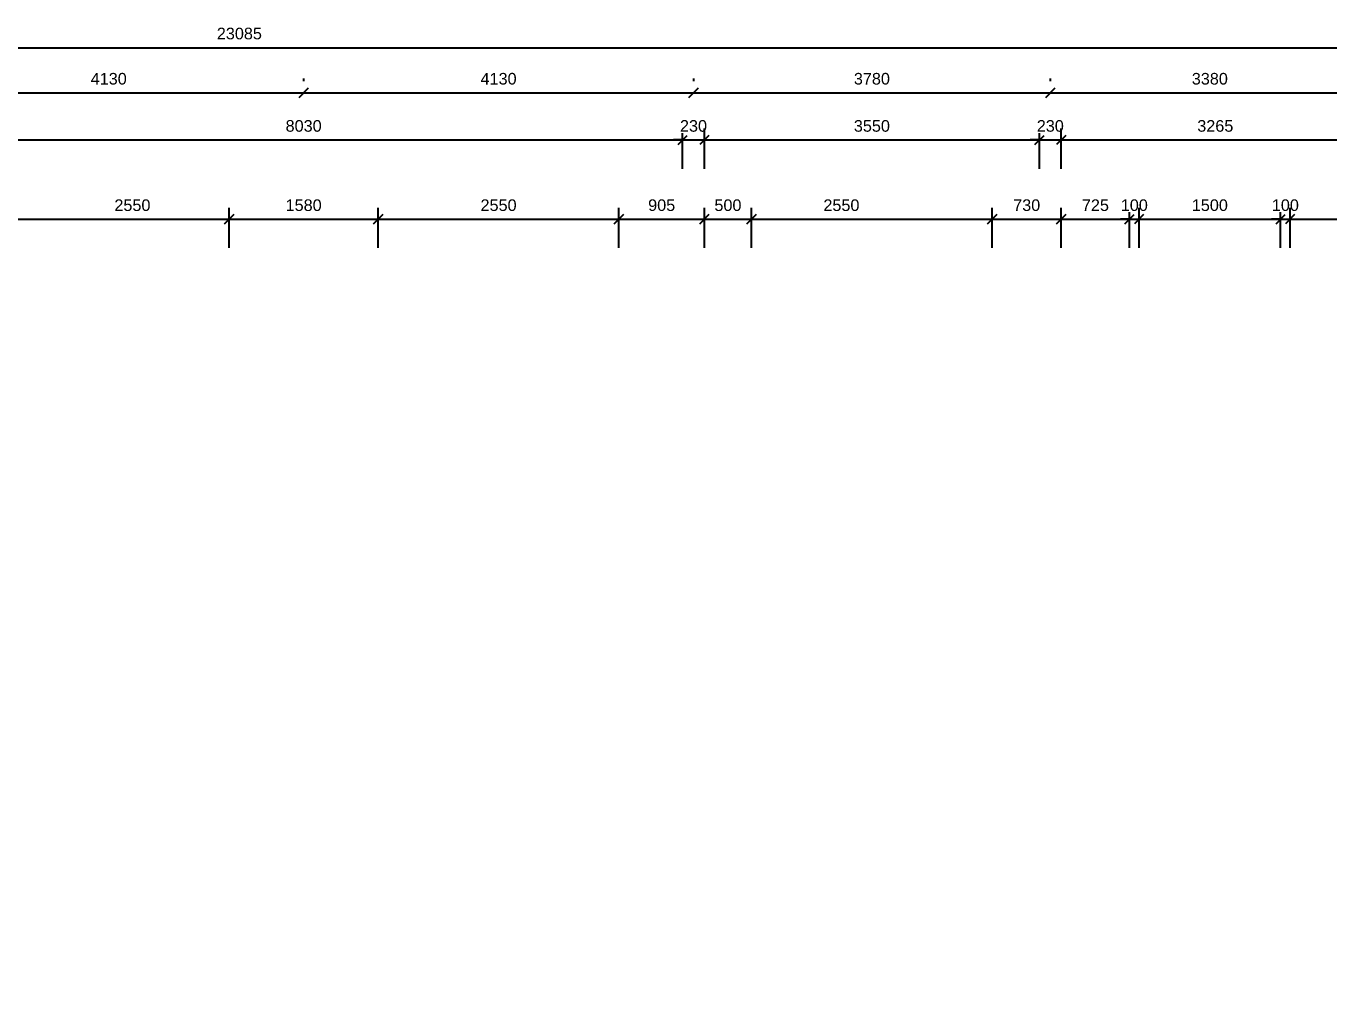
# Model space of a CAD drawing. Header units: millimetres. Extents: x 2659630 to 6742168, y -2425387 to -732288.
# Drawn here: x 3251681 to 3265484, y -820977 to -810645 of the extents above; entities that cross this region are included whole.
import ezdxf

# ---------------------------------------------------------------- set-up
doc = ezdxf.new("R2010")
doc.units = ezdxf.units.MM
doc.header["$PDMODE"] = 35
doc.header["$PDSIZE"] = -25
doc.layers.add('A-GRID-DIMS', color=211, linetype='Continuous', lineweight=9)
doc.styles.add('Arial', font='arial.ttf', dxfattribs={"height": 123})
doc.dimstyles.new('Diagonal_-_2_5mm_Arial', dxfattribs={"dimscale": 304.8, "dimtxt": 123, "dimasz": 0.32, "dimexe": 0.4, "dimexo": 0.5, "dimgap": 0.28, "dimtad": 1, "dimdec": 0, "dimzin": 0, "dimdsep": 46, "dimtxsty": 'Arial', "dimblk1": 'OBLIQUE', "dimblk2": 'OBLIQUE', "dimsah": 1, "dimcen": 0.09, "dimdle": 0.4, "dimazin": 0, "dimtfac": 1, "dimtdec": 0, "dimtix": 1, "dimtmove": 0, "dimatfit": 3, "dimfxl": 1, "dimfxlon": 1, "dimtvp": 1, "dimtolj": 1, "dimtzin": 0, "dimarcsym": 2})

# ---------------------------------------------------------------- blocks, each defined once
blk = doc.blocks.new('_Oblique')
at = {"color": 0, "linetype": 'ByBlock', "lineweight": -2}
blk.add_line((-0.5, -0.5), (0.5, 0.5), dxfattribs=at)
blk = doc.blocks.new('*D29')
at = {"layer": 'A-GRID-DIMS', "color": 0, "lineweight": -2}
for p, q in [((3250492, -811200), (3250492, -811230)), ((3254622, -811200), (3254622, -811230)), ((3250370, -811352), (3254744, -811352))]:
    blk.add_line(p, q, dxfattribs=at)
at = {"layer": 'Defpoints', "color": 0, "ltscale": 2500}
for p in [(3250492, -811352), (3254622, -811352), (3254622, -811352)]:
    blk.add_point(p, dxfattribs=at)
at = {"layer": 'A-GRID-DIMS', "color": 0, "lineweight": -2, "ltscale": 2500, "xscale": 97.536, "yscale": 97.536, "zscale": 97.536, "rotation": 180}
blk.add_blockref('_Oblique', (3250492, -811352), dxfattribs=at)
at = {"layer": 'A-GRID-DIMS', "color": 0, "lineweight": -2, "ltscale": 2500, "xscale": 97.536, "yscale": 97.536, "zscale": 97.536}
blk.add_blockref('_Oblique', (3254622, -811352), dxfattribs=at)
at = {"layer": 'A-GRID-DIMS', "color": 0, "ltscale": 2500, "insert": (3252557, -811204), "char_height": 123, "attachment_point": 5, "style": 'Arial', "bg_fill": 3, "box_fill_scale": 1.1, "bg_fill_color": 257, "bg_fill_transparency": 0}
blk.add_mtext('\\A1;4130', dxfattribs=at)
blk = doc.blocks.new('*D30')
at = {"layer": 'A-GRID-DIMS', "color": 0, "lineweight": -2}
for p, q in [((3254622, -811200), (3254622, -811230)), ((3258752, -811200), (3258752, -811230)), ((3254500, -811352), (3258874, -811352))]:
    blk.add_line(p, q, dxfattribs=at)
at = {"layer": 'Defpoints', "color": 0, "ltscale": 2500}
for p in [(3254622, -811352), (3258752, -811352), (3258752, -811352)]:
    blk.add_point(p, dxfattribs=at)
at = {"layer": 'A-GRID-DIMS', "color": 0, "lineweight": -2, "ltscale": 2500, "xscale": 97.536, "yscale": 97.536, "zscale": 97.536, "rotation": 180}
blk.add_blockref('_Oblique', (3254622, -811352), dxfattribs=at)
at = {"layer": 'A-GRID-DIMS', "color": 0, "lineweight": -2, "ltscale": 2500, "xscale": 97.536, "yscale": 97.536, "zscale": 97.536}
blk.add_blockref('_Oblique', (3258752, -811352), dxfattribs=at)
at = {"layer": 'A-GRID-DIMS', "color": 0, "ltscale": 2500, "insert": (3256687, -811204), "char_height": 123, "attachment_point": 5, "style": 'Arial', "bg_fill": 3, "box_fill_scale": 1.1, "bg_fill_color": 257, "bg_fill_transparency": 0}
blk.add_mtext('\\A1;4130', dxfattribs=at)
blk = doc.blocks.new('*D31')
at = {"layer": 'A-GRID-DIMS', "color": 0, "lineweight": -2}
for p, q in [((3258752, -811200), (3258752, -811230)), ((3262532, -811200), (3262532, -811230)), ((3258630, -811352), (3262654, -811352))]:
    blk.add_line(p, q, dxfattribs=at)
at = {"layer": 'Defpoints', "color": 0, "ltscale": 2500}
for p in [(3258752, -811352), (3262532, -811352), (3262532, -811352)]:
    blk.add_point(p, dxfattribs=at)
at = {"layer": 'A-GRID-DIMS', "color": 0, "lineweight": -2, "ltscale": 2500, "xscale": 97.536, "yscale": 97.536, "zscale": 97.536, "rotation": 180}
blk.add_blockref('_Oblique', (3258752, -811352), dxfattribs=at)
at = {"layer": 'A-GRID-DIMS', "color": 0, "lineweight": -2, "ltscale": 2500, "xscale": 97.536, "yscale": 97.536, "zscale": 97.536}
blk.add_blockref('_Oblique', (3262532, -811352), dxfattribs=at)
at = {"layer": 'A-GRID-DIMS', "color": 0, "ltscale": 2500, "insert": (3260642, -811204), "char_height": 123, "attachment_point": 5, "style": 'Arial', "bg_fill": 3, "box_fill_scale": 1.1, "bg_fill_color": 257, "bg_fill_transparency": 0}
blk.add_mtext('\\A1;3780', dxfattribs=at)
blk = doc.blocks.new('*D32')
at = {"layer": 'A-GRID-DIMS', "color": 0, "lineweight": -2}
for p, q in [((3262532, -811200), (3262532, -811230)), ((3265912, -811200), (3265912, -811230)), ((3262410, -811352), (3266034, -811352))]:
    blk.add_line(p, q, dxfattribs=at)
at = {"layer": 'Defpoints', "color": 0, "ltscale": 2500}
for p in [(3262532, -811352), (3265912, -811352), (3265912, -811352)]:
    blk.add_point(p, dxfattribs=at)
at = {"layer": 'A-GRID-DIMS', "color": 0, "lineweight": -2, "ltscale": 2500, "xscale": 97.536, "yscale": 97.536, "zscale": 97.536, "rotation": 180}
blk.add_blockref('_Oblique', (3262532, -811352), dxfattribs=at)
at = {"layer": 'A-GRID-DIMS', "color": 0, "lineweight": -2, "ltscale": 2500, "xscale": 97.536, "yscale": 97.536, "zscale": 97.536}
blk.add_blockref('_Oblique', (3265912, -811352), dxfattribs=at)
at = {"layer": 'A-GRID-DIMS', "color": 0, "ltscale": 2500, "insert": (3264222, -811204), "char_height": 123, "attachment_point": 5, "style": 'Arial', "bg_fill": 3, "box_fill_scale": 1.1, "bg_fill_color": 257, "bg_fill_transparency": 0}
blk.add_mtext('\\A1;3380', dxfattribs=at)
blk = doc.blocks.new('*D46')
at = {"layer": 'A-GRID-DIMS', "color": 0, "lineweight": -2}
for p, q in [((3242827, -811178), (3242827, -810752)), ((3265912, -811178), (3265912, -810752)), ((3242705, -810874), (3266034, -810874))]:
    blk.add_line(p, q, dxfattribs=at)
at = {"layer": 'Defpoints', "color": 0, "ltscale": 2500}
for p in [(3265912, -810874), (3265912, -817197), (3242827, -820977)]:
    blk.add_point(p, dxfattribs=at)
at = {"layer": 'A-GRID-DIMS', "color": 0, "lineweight": -2, "ltscale": 2500, "xscale": 97.536, "yscale": 97.536, "zscale": 97.536, "rotation": 180}
blk.add_blockref('_Oblique', (3242827, -810874), dxfattribs=at)
at = {"layer": 'A-GRID-DIMS', "color": 0, "lineweight": -2, "ltscale": 2500, "xscale": 97.536, "yscale": 97.536, "zscale": 97.536}
blk.add_blockref('_Oblique', (3265912, -810874), dxfattribs=at)
at = {"layer": 'A-GRID-DIMS', "color": 0, "ltscale": 2500, "insert": (3253941, -810725), "char_height": 123, "attachment_point": 5, "style": 'Arial', "bg_fill": 3, "box_fill_scale": 1.1, "bg_fill_color": 257, "bg_fill_transparency": 0}
blk.add_mtext('\\A1;23085', dxfattribs=at)
blk = doc.blocks.new('*D54')
at = {"layer": 'A-GRID-DIMS', "color": 0, "lineweight": -2}
for p, q in [((3250485, -811852), (3258759, -811852)), ((3250607, -812157), (3250607, -811730)), ((3258637, -812157), (3258637, -811730))]:
    blk.add_line(p, q, dxfattribs=at)
at = {"layer": 'Defpoints', "color": 0, "ltscale": 2500}
for p in [(3258637, -811852), (3250607, -815837), (3258637, -815837)]:
    blk.add_point(p, dxfattribs=at)
at = {"layer": 'A-GRID-DIMS', "color": 0, "lineweight": -2, "ltscale": 2500, "xscale": 97.536, "yscale": 97.536, "zscale": 97.536, "rotation": 180}
blk.add_blockref('_Oblique', (3250607, -811852), dxfattribs=at)
at = {"layer": 'A-GRID-DIMS', "color": 0, "lineweight": -2, "ltscale": 2500, "xscale": 97.536, "yscale": 97.536, "zscale": 97.536}
blk.add_blockref('_Oblique', (3258637, -811852), dxfattribs=at)
at = {"layer": 'A-GRID-DIMS', "color": 0, "ltscale": 2500, "insert": (3254622, -811704), "char_height": 123, "attachment_point": 5, "style": 'Arial', "bg_fill": 3, "box_fill_scale": 1.1, "bg_fill_color": 257, "bg_fill_transparency": 0}
blk.add_mtext('\\A1;8030', dxfattribs=at)
blk = doc.blocks.new('*D55')
at = {"layer": 'A-GRID-DIMS', "color": 0, "lineweight": -2}
for p, q in [((3258637, -811852), (3258540, -811852)), ((3258637, -812157), (3258637, -811730)), ((3258637, -811852), (3258867, -811852)), ((3258867, -812157), (3258867, -811730)), ((3258867, -811852), (3258965, -811852))]:
    blk.add_line(p, q, dxfattribs=at)
at = {"layer": 'Defpoints', "color": 0, "ltscale": 2500}
for p in [(3258867, -811852), (3258867, -815607), (3258637, -815837)]:
    blk.add_point(p, dxfattribs=at)
at = {"layer": 'A-GRID-DIMS', "color": 0, "lineweight": -2, "ltscale": 2500, "xscale": 97.536, "yscale": 97.536, "zscale": 97.536}
blk.add_blockref('_Oblique', (3258637, -811852), dxfattribs=at)
at = {"layer": 'A-GRID-DIMS', "color": 0, "lineweight": -2, "ltscale": 2500, "xscale": 97.536, "yscale": 97.536, "zscale": 97.536, "rotation": 180}
blk.add_blockref('_Oblique', (3258867, -811852), dxfattribs=at)
at = {"layer": 'A-GRID-DIMS', "color": 0, "ltscale": 2500, "insert": (3258752, -811704), "char_height": 123, "attachment_point": 5, "style": 'Arial', "bg_fill": 3, "box_fill_scale": 1.1, "bg_fill_color": 257, "bg_fill_transparency": 0}
blk.add_mtext('\\A1;230', dxfattribs=at)
blk = doc.blocks.new('*D56')
at = {"layer": 'A-GRID-DIMS', "color": 0, "lineweight": -2}
for p, q in [((3258745, -811852), (3262539, -811852)), ((3258867, -812157), (3258867, -811730)), ((3262417, -812157), (3262417, -811730))]:
    blk.add_line(p, q, dxfattribs=at)
at = {"layer": 'Defpoints', "color": 0, "ltscale": 2500}
for p in [(3262417, -811852), (3258867, -815607), (3262417, -816987)]:
    blk.add_point(p, dxfattribs=at)
at = {"layer": 'A-GRID-DIMS', "color": 0, "lineweight": -2, "ltscale": 2500, "xscale": 97.536, "yscale": 97.536, "zscale": 97.536, "rotation": 180}
blk.add_blockref('_Oblique', (3258867, -811852), dxfattribs=at)
at = {"layer": 'A-GRID-DIMS', "color": 0, "lineweight": -2, "ltscale": 2500, "xscale": 97.536, "yscale": 97.536, "zscale": 97.536}
blk.add_blockref('_Oblique', (3262417, -811852), dxfattribs=at)
at = {"layer": 'A-GRID-DIMS', "color": 0, "ltscale": 2500, "insert": (3260642, -811704), "char_height": 123, "attachment_point": 5, "style": 'Arial', "bg_fill": 3, "box_fill_scale": 1.1, "bg_fill_color": 257, "bg_fill_transparency": 0}
blk.add_mtext('\\A1;3550', dxfattribs=at)
blk = doc.blocks.new('*D57')
at = {"layer": 'A-GRID-DIMS', "color": 0, "lineweight": -2}
for p, q in [((3262417, -811852), (3262320, -811852)), ((3262417, -812157), (3262417, -811730)), ((3262417, -811852), (3262647, -811852)), ((3262647, -812157), (3262647, -811730)), ((3262647, -811852), (3262745, -811852))]:
    blk.add_line(p, q, dxfattribs=at)
at = {"layer": 'Defpoints', "color": 0, "ltscale": 2500}
for p in [(3262647, -811852), (3262647, -816757), (3262417, -816987)]:
    blk.add_point(p, dxfattribs=at)
at = {"layer": 'A-GRID-DIMS', "color": 0, "lineweight": -2, "ltscale": 2500, "xscale": 97.536, "yscale": 97.536, "zscale": 97.536}
blk.add_blockref('_Oblique', (3262417, -811852), dxfattribs=at)
at = {"layer": 'A-GRID-DIMS', "color": 0, "lineweight": -2, "ltscale": 2500, "xscale": 97.536, "yscale": 97.536, "zscale": 97.536, "rotation": 180}
blk.add_blockref('_Oblique', (3262647, -811852), dxfattribs=at)
at = {"layer": 'A-GRID-DIMS', "color": 0, "ltscale": 2500, "insert": (3262532, -811704), "char_height": 123, "attachment_point": 5, "style": 'Arial', "bg_fill": 3, "box_fill_scale": 1.1, "bg_fill_color": 257, "bg_fill_transparency": 0}
blk.add_mtext('\\A1;230', dxfattribs=at)
blk = doc.blocks.new('*D58')
at = {"layer": 'A-GRID-DIMS', "color": 0, "lineweight": -2}
for p, q in [((3262525, -811852), (3266034, -811852)), ((3262647, -812157), (3262647, -811730)), ((3265912, -812157), (3265912, -811730))]:
    blk.add_line(p, q, dxfattribs=at)
at = {"layer": 'Defpoints', "color": 0, "ltscale": 2500}
for p in [(3265912, -811852), (3262647, -816757), (3265912, -816757)]:
    blk.add_point(p, dxfattribs=at)
at = {"layer": 'A-GRID-DIMS', "color": 0, "lineweight": -2, "ltscale": 2500, "xscale": 97.536, "yscale": 97.536, "zscale": 97.536, "rotation": 180}
blk.add_blockref('_Oblique', (3262647, -811852), dxfattribs=at)
at = {"layer": 'A-GRID-DIMS', "color": 0, "lineweight": -2, "ltscale": 2500, "xscale": 97.536, "yscale": 97.536, "zscale": 97.536}
blk.add_blockref('_Oblique', (3265912, -811852), dxfattribs=at)
at = {"layer": 'A-GRID-DIMS', "color": 0, "ltscale": 2500, "insert": (3264280, -811704), "char_height": 123, "attachment_point": 5, "style": 'Arial', "bg_fill": 3, "box_fill_scale": 1.1, "bg_fill_color": 257, "bg_fill_transparency": 0}
blk.add_mtext('\\A1;3265', dxfattribs=at)
blk = doc.blocks.new('*D89')
at = {"layer": 'A-GRID-DIMS', "color": 0, "lineweight": -2}
for p, q in [((3251160, -812692), (3253954, -812692)), ((3251282, -812997), (3251282, -812570)), ((3253832, -812997), (3253832, -812570))]:
    blk.add_line(p, q, dxfattribs=at)
at = {"layer": 'Defpoints', "color": 0, "ltscale": 2500}
for p in [(3253832, -812692), (3251282, -815607), (3253832, -815607)]:
    blk.add_point(p, dxfattribs=at)
at = {"layer": 'A-GRID-DIMS', "color": 0, "lineweight": -2, "ltscale": 2500, "xscale": 97.536, "yscale": 97.536, "zscale": 97.536, "rotation": 180}
blk.add_blockref('_Oblique', (3251282, -812692), dxfattribs=at)
at = {"layer": 'A-GRID-DIMS', "color": 0, "lineweight": -2, "ltscale": 2500, "xscale": 97.536, "yscale": 97.536, "zscale": 97.536}
blk.add_blockref('_Oblique', (3253832, -812692), dxfattribs=at)
at = {"layer": 'A-GRID-DIMS', "color": 0, "ltscale": 2500, "insert": (3252808, -812544), "char_height": 123, "attachment_point": 5, "style": 'Arial', "bg_fill": 3, "box_fill_scale": 1.1, "bg_fill_color": 257, "bg_fill_transparency": 0}
blk.add_mtext('\\A1;2550', dxfattribs=at)
blk = doc.blocks.new('*D90')
at = {"layer": 'A-GRID-DIMS', "color": 0, "lineweight": -2}
for p, q in [((3253710, -812692), (3255534, -812692)), ((3253832, -812997), (3253832, -812570)), ((3255412, -812997), (3255412, -812570))]:
    blk.add_line(p, q, dxfattribs=at)
at = {"layer": 'Defpoints', "color": 0, "ltscale": 2500}
for p in [(3255412, -812692), (3253832, -815837), (3255412, -815837)]:
    blk.add_point(p, dxfattribs=at)
at = {"layer": 'A-GRID-DIMS', "color": 0, "lineweight": -2, "ltscale": 2500, "xscale": 97.536, "yscale": 97.536, "zscale": 97.536, "rotation": 180}
blk.add_blockref('_Oblique', (3253832, -812692), dxfattribs=at)
at = {"layer": 'A-GRID-DIMS', "color": 0, "lineweight": -2, "ltscale": 2500, "xscale": 97.536, "yscale": 97.536, "zscale": 97.536}
blk.add_blockref('_Oblique', (3255412, -812692), dxfattribs=at)
at = {"layer": 'A-GRID-DIMS', "color": 0, "ltscale": 2500, "insert": (3254622, -812544), "char_height": 123, "attachment_point": 5, "style": 'Arial', "bg_fill": 3, "box_fill_scale": 1.1, "bg_fill_color": 257, "bg_fill_transparency": 0}
blk.add_mtext('\\A1;1580', dxfattribs=at)
blk = doc.blocks.new('*D91')
at = {"layer": 'A-GRID-DIMS', "color": 0, "lineweight": -2}
for p, q in [((3255290, -812692), (3258084, -812692)), ((3255412, -812997), (3255412, -812570)), ((3257962, -812997), (3257962, -812570))]:
    blk.add_line(p, q, dxfattribs=at)
at = {"layer": 'Defpoints', "color": 0, "ltscale": 2500}
for p in [(3257962, -812692), (3257962, -815607), (3255412, -815837)]:
    blk.add_point(p, dxfattribs=at)
at = {"layer": 'A-GRID-DIMS', "color": 0, "lineweight": -2, "ltscale": 2500, "xscale": 97.536, "yscale": 97.536, "zscale": 97.536, "rotation": 180}
blk.add_blockref('_Oblique', (3255412, -812692), dxfattribs=at)
at = {"layer": 'A-GRID-DIMS', "color": 0, "lineweight": -2, "ltscale": 2500, "xscale": 97.536, "yscale": 97.536, "zscale": 97.536}
blk.add_blockref('_Oblique', (3257962, -812692), dxfattribs=at)
at = {"layer": 'A-GRID-DIMS', "color": 0, "ltscale": 2500, "insert": (3256687, -812544), "char_height": 123, "attachment_point": 5, "style": 'Arial', "bg_fill": 3, "box_fill_scale": 1.1, "bg_fill_color": 257, "bg_fill_transparency": 0}
blk.add_mtext('\\A1;2550', dxfattribs=at)
blk = doc.blocks.new('*D92')
at = {"layer": 'A-GRID-DIMS', "color": 0, "lineweight": -2}
for p, q in [((3257840, -812692), (3258989, -812692)), ((3257962, -812997), (3257962, -812570)), ((3258867, -812997), (3258867, -812570))]:
    blk.add_line(p, q, dxfattribs=at)
at = {"layer": 'Defpoints', "color": 0, "ltscale": 2500}
for p in [(3258867, -812692), (3257962, -815607), (3258867, -815607)]:
    blk.add_point(p, dxfattribs=at)
at = {"layer": 'A-GRID-DIMS', "color": 0, "lineweight": -2, "ltscale": 2500, "xscale": 97.536, "yscale": 97.536, "zscale": 97.536, "rotation": 180}
blk.add_blockref('_Oblique', (3257962, -812692), dxfattribs=at)
at = {"layer": 'A-GRID-DIMS', "color": 0, "lineweight": -2, "ltscale": 2500, "xscale": 97.536, "yscale": 97.536, "zscale": 97.536}
blk.add_blockref('_Oblique', (3258867, -812692), dxfattribs=at)
at = {"layer": 'A-GRID-DIMS', "color": 0, "ltscale": 2500, "insert": (3258415, -812544), "char_height": 123, "attachment_point": 5, "style": 'Arial', "bg_fill": 3, "box_fill_scale": 1.1, "bg_fill_color": 257, "bg_fill_transparency": 0}
blk.add_mtext('\\A1;905', dxfattribs=at)
blk = doc.blocks.new('*D93')
at = {"layer": 'A-GRID-DIMS', "color": 0, "lineweight": -2}
for p, q in [((3258745, -812692), (3259489, -812692)), ((3258867, -812997), (3258867, -812570)), ((3259367, -812997), (3259367, -812570))]:
    blk.add_line(p, q, dxfattribs=at)
at = {"layer": 'Defpoints', "color": 0, "ltscale": 2500}
for p in [(3259367, -812692), (3258867, -815607), (3259367, -816757)]:
    blk.add_point(p, dxfattribs=at)
at = {"layer": 'A-GRID-DIMS', "color": 0, "lineweight": -2, "ltscale": 2500, "xscale": 97.536, "yscale": 97.536, "zscale": 97.536, "rotation": 180}
blk.add_blockref('_Oblique', (3258867, -812692), dxfattribs=at)
at = {"layer": 'A-GRID-DIMS', "color": 0, "lineweight": -2, "ltscale": 2500, "xscale": 97.536, "yscale": 97.536, "zscale": 97.536}
blk.add_blockref('_Oblique', (3259367, -812692), dxfattribs=at)
at = {"layer": 'A-GRID-DIMS', "color": 0, "ltscale": 2500, "insert": (3259117, -812544), "char_height": 123, "attachment_point": 5, "style": 'Arial', "bg_fill": 3, "box_fill_scale": 1.1, "bg_fill_color": 257, "bg_fill_transparency": 0}
blk.add_mtext('\\A1;500', dxfattribs=at)
blk = doc.blocks.new('*D94')
at = {"layer": 'A-GRID-DIMS', "color": 0, "lineweight": -2}
for p, q in [((3259245, -812692), (3262039, -812692)), ((3259367, -812997), (3259367, -812570)), ((3261917, -812997), (3261917, -812570))]:
    blk.add_line(p, q, dxfattribs=at)
at = {"layer": 'Defpoints', "color": 0, "ltscale": 2500}
for p in [(3261917, -812692), (3259367, -816757), (3261917, -816757)]:
    blk.add_point(p, dxfattribs=at)
at = {"layer": 'A-GRID-DIMS', "color": 0, "lineweight": -2, "ltscale": 2500, "xscale": 97.536, "yscale": 97.536, "zscale": 97.536, "rotation": 180}
blk.add_blockref('_Oblique', (3259367, -812692), dxfattribs=at)
at = {"layer": 'A-GRID-DIMS', "color": 0, "lineweight": -2, "ltscale": 2500, "xscale": 97.536, "yscale": 97.536, "zscale": 97.536}
blk.add_blockref('_Oblique', (3261917, -812692), dxfattribs=at)
at = {"layer": 'A-GRID-DIMS', "color": 0, "ltscale": 2500, "insert": (3260319, -812544), "char_height": 123, "attachment_point": 5, "style": 'Arial', "bg_fill": 3, "box_fill_scale": 1.1, "bg_fill_color": 257, "bg_fill_transparency": 0}
blk.add_mtext('\\A1;2550', dxfattribs=at)
blk = doc.blocks.new('*D95')
at = {"layer": 'A-GRID-DIMS', "color": 0, "lineweight": -2}
for p, q in [((3261795, -812692), (3262769, -812692)), ((3261917, -812997), (3261917, -812570)), ((3262647, -812997), (3262647, -812570))]:
    blk.add_line(p, q, dxfattribs=at)
at = {"layer": 'Defpoints', "color": 0, "ltscale": 2500}
for p in [(3262647, -812692), (3261917, -816757), (3262647, -816757)]:
    blk.add_point(p, dxfattribs=at)
at = {"layer": 'A-GRID-DIMS', "color": 0, "lineweight": -2, "ltscale": 2500, "xscale": 97.536, "yscale": 97.536, "zscale": 97.536, "rotation": 180}
blk.add_blockref('_Oblique', (3261917, -812692), dxfattribs=at)
at = {"layer": 'A-GRID-DIMS', "color": 0, "lineweight": -2, "ltscale": 2500, "xscale": 97.536, "yscale": 97.536, "zscale": 97.536}
blk.add_blockref('_Oblique', (3262647, -812692), dxfattribs=at)
at = {"layer": 'A-GRID-DIMS', "color": 0, "ltscale": 2500, "insert": (3262282, -812544), "char_height": 123, "attachment_point": 5, "style": 'Arial', "bg_fill": 3, "box_fill_scale": 1.1, "bg_fill_color": 257, "bg_fill_transparency": 0}
blk.add_mtext('\\A1;730', dxfattribs=at)
blk = doc.blocks.new('*D107')
at = {"layer": 'A-GRID-DIMS', "color": 0, "lineweight": -2}
for p, q in [((3262525, -812692), (3263494, -812692)), ((3262647, -812997), (3262647, -812570)), ((3263372, -812997), (3263372, -812570))]:
    blk.add_line(p, q, dxfattribs=at)
at = {"layer": 'Defpoints', "color": 0, "ltscale": 2500}
for p in [(3263372, -812692), (3262647, -817197), (3263372, -817197)]:
    blk.add_point(p, dxfattribs=at)
at = {"layer": 'A-GRID-DIMS', "color": 0, "lineweight": -2, "ltscale": 2500, "xscale": 97.536, "yscale": 97.536, "zscale": 97.536, "rotation": 180}
blk.add_blockref('_Oblique', (3262647, -812692), dxfattribs=at)
at = {"layer": 'A-GRID-DIMS', "color": 0, "lineweight": -2, "ltscale": 2500, "xscale": 97.536, "yscale": 97.536, "zscale": 97.536}
blk.add_blockref('_Oblique', (3263372, -812692), dxfattribs=at)
at = {"layer": 'A-GRID-DIMS', "color": 0, "ltscale": 2500, "insert": (3263010, -812544), "char_height": 123, "attachment_point": 5, "style": 'Arial', "bg_fill": 3, "box_fill_scale": 1.1, "bg_fill_color": 257, "bg_fill_transparency": 0}
blk.add_mtext('\\A1;725', dxfattribs=at)
blk = doc.blocks.new('*D109')
at = {"layer": 'A-GRID-DIMS', "color": 0, "lineweight": -2}
for p, q in [((3263372, -812692), (3263275, -812692)), ((3263372, -812997), (3263372, -812570)), ((3263372, -812692), (3263472, -812692)), ((3263472, -812997), (3263472, -812570)), ((3263472, -812692), (3263570, -812692))]:
    blk.add_line(p, q, dxfattribs=at)
at = {"layer": 'Defpoints', "color": 0, "ltscale": 2500}
for p in [(3263472, -812692), (3263372, -817058), (3263472, -817058)]:
    blk.add_point(p, dxfattribs=at)
at = {"layer": 'A-GRID-DIMS', "color": 0, "lineweight": -2, "ltscale": 2500, "xscale": 97.536, "yscale": 97.536, "zscale": 97.536}
blk.add_blockref('_Oblique', (3263372, -812692), dxfattribs=at)
at = {"layer": 'A-GRID-DIMS', "color": 0, "lineweight": -2, "ltscale": 2500, "xscale": 97.536, "yscale": 97.536, "zscale": 97.536, "rotation": 180}
blk.add_blockref('_Oblique', (3263472, -812692), dxfattribs=at)
at = {"layer": 'A-GRID-DIMS', "color": 0, "ltscale": 2500, "insert": (3263422, -812544), "char_height": 123, "attachment_point": 5, "style": 'Arial', "bg_fill": 3, "box_fill_scale": 1.1, "bg_fill_color": 257, "bg_fill_transparency": 0}
blk.add_mtext('\\A1;100', dxfattribs=at)
blk = doc.blocks.new('*D110')
at = {"layer": 'A-GRID-DIMS', "color": 0, "lineweight": -2}
for p, q in [((3263350, -812692), (3265094, -812692)), ((3263472, -812997), (3263472, -812570)), ((3264972, -812997), (3264972, -812570))]:
    blk.add_line(p, q, dxfattribs=at)
at = {"layer": 'Defpoints', "color": 0, "ltscale": 2500}
for p in [(3264972, -812692), (3263472, -817058), (3264972, -817058)]:
    blk.add_point(p, dxfattribs=at)
at = {"layer": 'A-GRID-DIMS', "color": 0, "lineweight": -2, "ltscale": 2500, "xscale": 97.536, "yscale": 97.536, "zscale": 97.536, "rotation": 180}
blk.add_blockref('_Oblique', (3263472, -812692), dxfattribs=at)
at = {"layer": 'A-GRID-DIMS', "color": 0, "lineweight": -2, "ltscale": 2500, "xscale": 97.536, "yscale": 97.536, "zscale": 97.536}
blk.add_blockref('_Oblique', (3264972, -812692), dxfattribs=at)
at = {"layer": 'A-GRID-DIMS', "color": 0, "ltscale": 2500, "insert": (3264222, -812544), "char_height": 123, "attachment_point": 5, "style": 'Arial', "bg_fill": 3, "box_fill_scale": 1.1, "bg_fill_color": 257, "bg_fill_transparency": 0}
blk.add_mtext('\\A1;1500', dxfattribs=at)
blk = doc.blocks.new('*D111')
at = {"layer": 'A-GRID-DIMS', "color": 0, "lineweight": -2}
for p, q in [((3264972, -812692), (3264875, -812692)), ((3264972, -812997), (3264972, -812570)), ((3264972, -812692), (3265072, -812692)), ((3265072, -812997), (3265072, -812570)), ((3265072, -812692), (3265170, -812692))]:
    blk.add_line(p, q, dxfattribs=at)
at = {"layer": 'Defpoints', "color": 0, "ltscale": 2500}
for p in [(3265072, -812692), (3264972, -817058), (3265072, -817058)]:
    blk.add_point(p, dxfattribs=at)
at = {"layer": 'A-GRID-DIMS', "color": 0, "lineweight": -2, "ltscale": 2500, "xscale": 97.536, "yscale": 97.536, "zscale": 97.536}
blk.add_blockref('_Oblique', (3264972, -812692), dxfattribs=at)
at = {"layer": 'A-GRID-DIMS', "color": 0, "lineweight": -2, "ltscale": 2500, "xscale": 97.536, "yscale": 97.536, "zscale": 97.536, "rotation": 180}
blk.add_blockref('_Oblique', (3265072, -812692), dxfattribs=at)
at = {"layer": 'A-GRID-DIMS', "color": 0, "ltscale": 2500, "insert": (3265022, -812544), "char_height": 123, "attachment_point": 5, "style": 'Arial', "bg_fill": 3, "box_fill_scale": 1.1, "bg_fill_color": 257, "bg_fill_transparency": 0}
blk.add_mtext('\\A1;100', dxfattribs=at)
blk = doc.blocks.new('*D112')
at = {"layer": 'A-GRID-DIMS', "color": 0, "lineweight": -2}
for p, q in [((3264950, -812692), (3266874, -812692)), ((3265072, -812997), (3265072, -812570)), ((3266752, -812997), (3266752, -812570))]:
    blk.add_line(p, q, dxfattribs=at)
at = {"layer": 'Defpoints', "color": 0, "ltscale": 2500}
for p in [(3266752, -812692), (3265072, -817058), (3266752, -817058)]:
    blk.add_point(p, dxfattribs=at)
at = {"layer": 'A-GRID-DIMS', "color": 0, "lineweight": -2, "ltscale": 2500, "xscale": 97.536, "yscale": 97.536, "zscale": 97.536, "rotation": 180}
blk.add_blockref('_Oblique', (3265072, -812692), dxfattribs=at)
at = {"layer": 'A-GRID-DIMS', "color": 0, "lineweight": -2, "ltscale": 2500, "xscale": 97.536, "yscale": 97.536, "zscale": 97.536}
blk.add_blockref('_Oblique', (3266752, -812692), dxfattribs=at)
at = {"layer": 'A-GRID-DIMS', "color": 0, "ltscale": 2500, "insert": (3265912, -812544), "char_height": 123, "attachment_point": 5, "style": 'Arial', "bg_fill": 3, "box_fill_scale": 1.1, "bg_fill_color": 257, "bg_fill_transparency": 0}
blk.add_mtext('\\A1;1680', dxfattribs=at)

msp = doc.modelspace()

# ---------------------------------------------------------------- dimensions: what is measured, and where the dimension line sits
at = {"layer": 'A-GRID-DIMS'}
dim = msp.add_linear_dim(base=(3254622.039, -811352.217), p1=(3250492.039, -811352.217), p2=(3254622.039, -811352.217), dimstyle='Diagonal_-_2_5mm_Arial', override={"dimpost": '<>', "dimtmove": 1, "dimfxl": 1, "dimfxlon": 1, "dimtfill": 1, "dimtfillclr": 0, "dimarcsym": 2}, dxfattribs=at)
dim.commit()
dim.dimension.update_dxf_attribs({"geometry": '*D29', "text_midpoint": (3252557.039, -811204.031)})

# ---------------------------------------------------------------- next in the draw order: dimensions: what is measured, and where the dimension line sits
dim = msp.add_linear_dim(base=(3258752.039, -811352.217), p1=(3254622.039, -811352.217), p2=(3258752.039, -811352.217), dimstyle='Diagonal_-_2_5mm_Arial', override={"dimpost": '<>', "dimtmove": 1, "dimfxl": 1, "dimfxlon": 1, "dimtfill": 1, "dimtfillclr": 0, "dimarcsym": 2}, dxfattribs=at)
dim.commit()
dim.dimension.update_dxf_attribs({"geometry": '*D30', "text_midpoint": (3256687.039, -811204.031)})

# ---------------------------------------------------------------- next in the draw order: dimensions: what is measured, and where the dimension line sits
dim = msp.add_linear_dim(base=(3262532.039, -811352.217), p1=(3258752.039, -811352.217), p2=(3262532.039, -811352.217), dimstyle='Diagonal_-_2_5mm_Arial', override={"dimpost": '<>', "dimtmove": 1, "dimfxl": 1, "dimfxlon": 1, "dimtfill": 1, "dimtfillclr": 0, "dimarcsym": 2}, dxfattribs=at)
dim.commit()
dim.dimension.update_dxf_attribs({"geometry": '*D31', "text_midpoint": (3260642.039, -811204.031)})

# ---------------------------------------------------------------- next in the draw order: dimensions: what is measured, and where the dimension line sits
dim = msp.add_linear_dim(base=(3265912.039, -811352.217), p1=(3262532.039, -811352.217), p2=(3265912.039, -811352.217), dimstyle='Diagonal_-_2_5mm_Arial', override={"dimpost": '<>', "dimtmove": 1, "dimfxl": 1, "dimfxlon": 1, "dimtfill": 1, "dimtfillclr": 0, "dimarcsym": 2}, dxfattribs=at)
dim.commit()
dim.dimension.update_dxf_attribs({"geometry": '*D32', "text_midpoint": (3264222.039, -811204.031)})

# ---------------------------------------------------------------- next in the draw order: dimensions: what is measured, and where the dimension line sits
dim = msp.add_linear_dim(base=(3265912.039, -810873.607), p1=(3242827.039, -820977.217), p2=(3265912.039, -817197.217), dimstyle='Diagonal_-_2_5mm_Arial', override={"dimpost": '<>', "dimfxl": 1, "dimfxlon": 1, "dimtfill": 1, "dimtfillclr": 0, "dimarcsym": 2}, dxfattribs=at)
dim.commit()
dim.dimension.update_dxf_attribs({"geometry": '*D46', "text_midpoint": (3253940.825, -810873.607), "dimtype": 160})

# ---------------------------------------------------------------- next in the draw order: dimensions: what is measured, and where the dimension line sits
dim = msp.add_linear_dim(base=(3258637.039, -811852.217), p1=(3250607.039, -815837.217), p2=(3258637.039, -815837.217), dimstyle='Diagonal_-_2_5mm_Arial', override={"dimpost": '<>', "dimtmove": 1, "dimfxl": 1, "dimfxlon": 1, "dimtfill": 1, "dimtfillclr": 0, "dimarcsym": 2}, dxfattribs=at)
dim.commit()
dim.dimension.update_dxf_attribs({"geometry": '*D54', "text_midpoint": (3254622.039, -811704.031)})

# ---------------------------------------------------------------- next in the draw order: dimensions: what is measured, and where the dimension line sits
dim = msp.add_linear_dim(base=(3258867.039, -811852.217), p1=(3258637.039, -815837.217), p2=(3258867.039, -815607.217), dimstyle='Diagonal_-_2_5mm_Arial', override={"dimpost": '<>', "dimtmove": 1, "dimfxl": 1, "dimfxlon": 1, "dimtfill": 1, "dimtfillclr": 0, "dimarcsym": 2}, dxfattribs=at)
dim.commit()
dim.dimension.update_dxf_attribs({"geometry": '*D55', "text_midpoint": (3258752.039, -811704.031)})
dim = msp.add_linear_dim(base=(3253832.043, -812691.755), p1=(3251282.034, -815607.217), p2=(3253832.043, -815607.217), dimstyle='Diagonal_-_2_5mm_Arial', override={"dimpost": '<>', "dimtmove": 1, "dimfxl": 1, "dimfxlon": 1, "dimtfill": 1, "dimtfillclr": 0, "dimarcsym": 2}, dxfattribs=at)
dim.commit()
dim.dimension.update_dxf_attribs({"geometry": '*D89', "text_midpoint": (3252807.632, -812691.755), "dimtype": 160})

# ---------------------------------------------------------------- next in the draw order: dimensions: what is measured, and where the dimension line sits
for base, p1, p2, override, picture, middle in [((3262417.039, -811852.217), (3258867.039, -815607.217), (3262417.039, -816987.217), {"dimpost": '<>', "dimtmove": 1, "dimfxl": 1, "dimfxlon": 1, "dimtfill": 1, "dimtfillclr": 0, "dimarcsym": 2}, '*D56', (3260642.039, -811704.031)), ((3255412.039, -812691.755), (3253832.043, -815837.217), (3255412.039, -815837.217), {"dimpost": '<>', "dimfxl": 1, "dimfxlon": 1, "dimtfill": 1, "dimtfillclr": 0, "dimarcsym": 2}, '*D90', (3254622.041, -812543.61))]:
    dim = msp.add_linear_dim(base=base, p1=p1, p2=p2, dimstyle='Diagonal_-_2_5mm_Arial', override=override, dxfattribs=at)
    dim.commit()
    dim.dimension.update_dxf_attribs({"geometry": picture, "text_midpoint": middle})

# ---------------------------------------------------------------- next in the draw order: dimensions: what is measured, and where the dimension line sits
for base, p1, p2, picture, middle in [((3262647.039, -811852.217), (3262417.039, -816987.217), (3262647.039, -816757.217), '*D57', (3262532.039, -811704.031)), ((3257962.039, -812691.755), (3255412.039, -815837.217), (3257962.039, -815607.217), '*D91', (3256687.039, -812543.61))]:
    dim = msp.add_linear_dim(base=base, p1=p1, p2=p2, dimstyle='Diagonal_-_2_5mm_Arial', override={"dimpost": '<>', "dimtmove": 1, "dimfxl": 1, "dimfxlon": 1, "dimtfill": 1, "dimtfillclr": 0, "dimarcsym": 2}, dxfattribs=at)
    dim.commit()
    dim.dimension.update_dxf_attribs({"geometry": picture, "text_midpoint": middle})

# ---------------------------------------------------------------- next in the draw order: dimensions: what is measured, and where the dimension line sits
for base, p1, p2, override, picture, middle in [((3265912.039, -811852.217), (3262647.039, -816757.217), (3265912.039, -816757.217), {"dimpost": '<>', "dimtmove": 1, "dimfxl": 1, "dimfxlon": 1, "dimtfill": 1, "dimtfillclr": 0, "dimarcsym": 2}, '*D58', (3264279.539, -811704.031)), ((3258867.039, -812691.755), (3257962.039, -815607.217), (3258867.039, -815607.217), {"dimpost": '<>', "dimfxl": 1, "dimfxlon": 1, "dimtfill": 1, "dimtfillclr": 0, "dimarcsym": 2}, '*D92', (3258414.539, -812543.61))]:
    dim = msp.add_linear_dim(base=base, p1=p1, p2=p2, dimstyle='Diagonal_-_2_5mm_Arial', override=override, dxfattribs=at)
    dim.commit()
    dim.dimension.update_dxf_attribs({"geometry": picture, "text_midpoint": middle})

# ---------------------------------------------------------------- next in the draw order: dimensions: what is measured, and where the dimension line sits
dim = msp.add_linear_dim(base=(3259366.857, -812691.755), p1=(3258867.039, -815607.217), p2=(3259366.857, -816757.217), dimstyle='Diagonal_-_2_5mm_Arial', override={"dimpost": '<>', "dimtmove": 1, "dimfxl": 1, "dimfxlon": 1, "dimtfill": 1, "dimtfillclr": 0, "dimarcsym": 2}, dxfattribs=at)
dim.commit()
dim.dimension.update_dxf_attribs({"geometry": '*D93', "text_midpoint": (3259116.948, -812543.61)})

# ---------------------------------------------------------------- next in the draw order: dimensions: what is measured, and where the dimension line sits
dim = msp.add_linear_dim(base=(3261916.857, -812691.755), p1=(3259366.857, -816757.217), p2=(3261916.857, -816757.217), dimstyle='Diagonal_-_2_5mm_Arial', override={"dimpost": '<>', "dimtmove": 1, "dimfxl": 1, "dimfxlon": 1, "dimtfill": 1, "dimtfillclr": 0, "dimarcsym": 2}, dxfattribs=at)
dim.commit()
dim.dimension.update_dxf_attribs({"geometry": '*D94', "text_midpoint": (3260318.55, -812691.755), "dimtype": 160})

# ---------------------------------------------------------------- next in the draw order: dimensions: what is measured, and where the dimension line sits
dim = msp.add_linear_dim(base=(3262647.039, -812691.755), p1=(3261916.857, -816757.217), p2=(3262647.039, -816757.217), dimstyle='Diagonal_-_2_5mm_Arial', override={"dimpost": '<>', "dimtmove": 1, "dimfxl": 1, "dimfxlon": 1, "dimtfill": 1, "dimtfillclr": 0, "dimarcsym": 2}, dxfattribs=at)
dim.commit()
dim.dimension.update_dxf_attribs({"geometry": '*D95', "text_midpoint": (3262281.948, -812543.568)})

# ---------------------------------------------------------------- next in the draw order: dimensions: what is measured, and where the dimension line sits
dim = msp.add_linear_dim(base=(3263372.039, -812691.755), p1=(3262647.039, -817197.217), p2=(3263372.039, -817197.217), dimstyle='Diagonal_-_2_5mm_Arial', override={"dimpost": '<>', "dimfxl": 1, "dimfxlon": 1, "dimtfill": 1, "dimtfillclr": 0, "dimarcsym": 2}, dxfattribs=at)
dim.commit()
dim.dimension.update_dxf_attribs({"geometry": '*D107', "text_midpoint": (3263009.539, -812543.61)})

# ---------------------------------------------------------------- next in the draw order: dimensions: what is measured, and where the dimension line sits
dim = msp.add_linear_dim(base=(3263472.039, -812691.755), p1=(3263372.039, -817057.717), p2=(3263472.039, -817057.717), dimstyle='Diagonal_-_2_5mm_Arial', override={"dimpost": '<>', "dimfxl": 1, "dimfxlon": 1, "dimtfill": 1, "dimtfillclr": 0, "dimarcsym": 2}, dxfattribs=at)
dim.commit()
dim.dimension.update_dxf_attribs({"geometry": '*D109', "text_midpoint": (3263422.039, -812543.61)})

# ---------------------------------------------------------------- next in the draw order: dimensions: what is measured, and where the dimension line sits
dim = msp.add_linear_dim(base=(3264972.039, -812691.755), p1=(3263472.039, -817057.717), p2=(3264972.039, -817057.717), dimstyle='Diagonal_-_2_5mm_Arial', override={"dimpost": '<>', "dimtmove": 1, "dimfxl": 1, "dimfxlon": 1, "dimtfill": 1, "dimtfillclr": 0, "dimarcsym": 2}, dxfattribs=at)
dim.commit()
dim.dimension.update_dxf_attribs({"geometry": '*D110', "text_midpoint": (3264222.039, -812543.61)})

# ---------------------------------------------------------------- next in the draw order: dimensions: what is measured, and where the dimension line sits
dim = msp.add_linear_dim(base=(3265072.039, -812691.755), p1=(3264972.039, -817057.717), p2=(3265072.039, -817057.717), dimstyle='Diagonal_-_2_5mm_Arial', override={"dimpost": '<>', "dimtmove": 1, "dimfxl": 1, "dimfxlon": 1, "dimtfill": 1, "dimtfillclr": 0, "dimarcsym": 2}, dxfattribs=at)
dim.commit()
dim.dimension.update_dxf_attribs({"geometry": '*D111', "text_midpoint": (3265022.039, -812543.61)})

# ---------------------------------------------------------------- next in the draw order: dimensions: what is measured, and where the dimension line sits
dim = msp.add_linear_dim(base=(3266752.039, -812691.755), p1=(3265072.039, -817057.717), p2=(3266752.039, -817057.717), dimstyle='Diagonal_-_2_5mm_Arial', override={"dimpost": '<>', "dimfxl": 1, "dimfxlon": 1, "dimtfill": 1, "dimtfillclr": 0, "dimarcsym": 2}, dxfattribs=at)
dim.commit()
dim.dimension.update_dxf_attribs({"geometry": '*D112', "text_midpoint": (3265912.039, -812543.61)})

doc.saveas('drawing.dxf')
